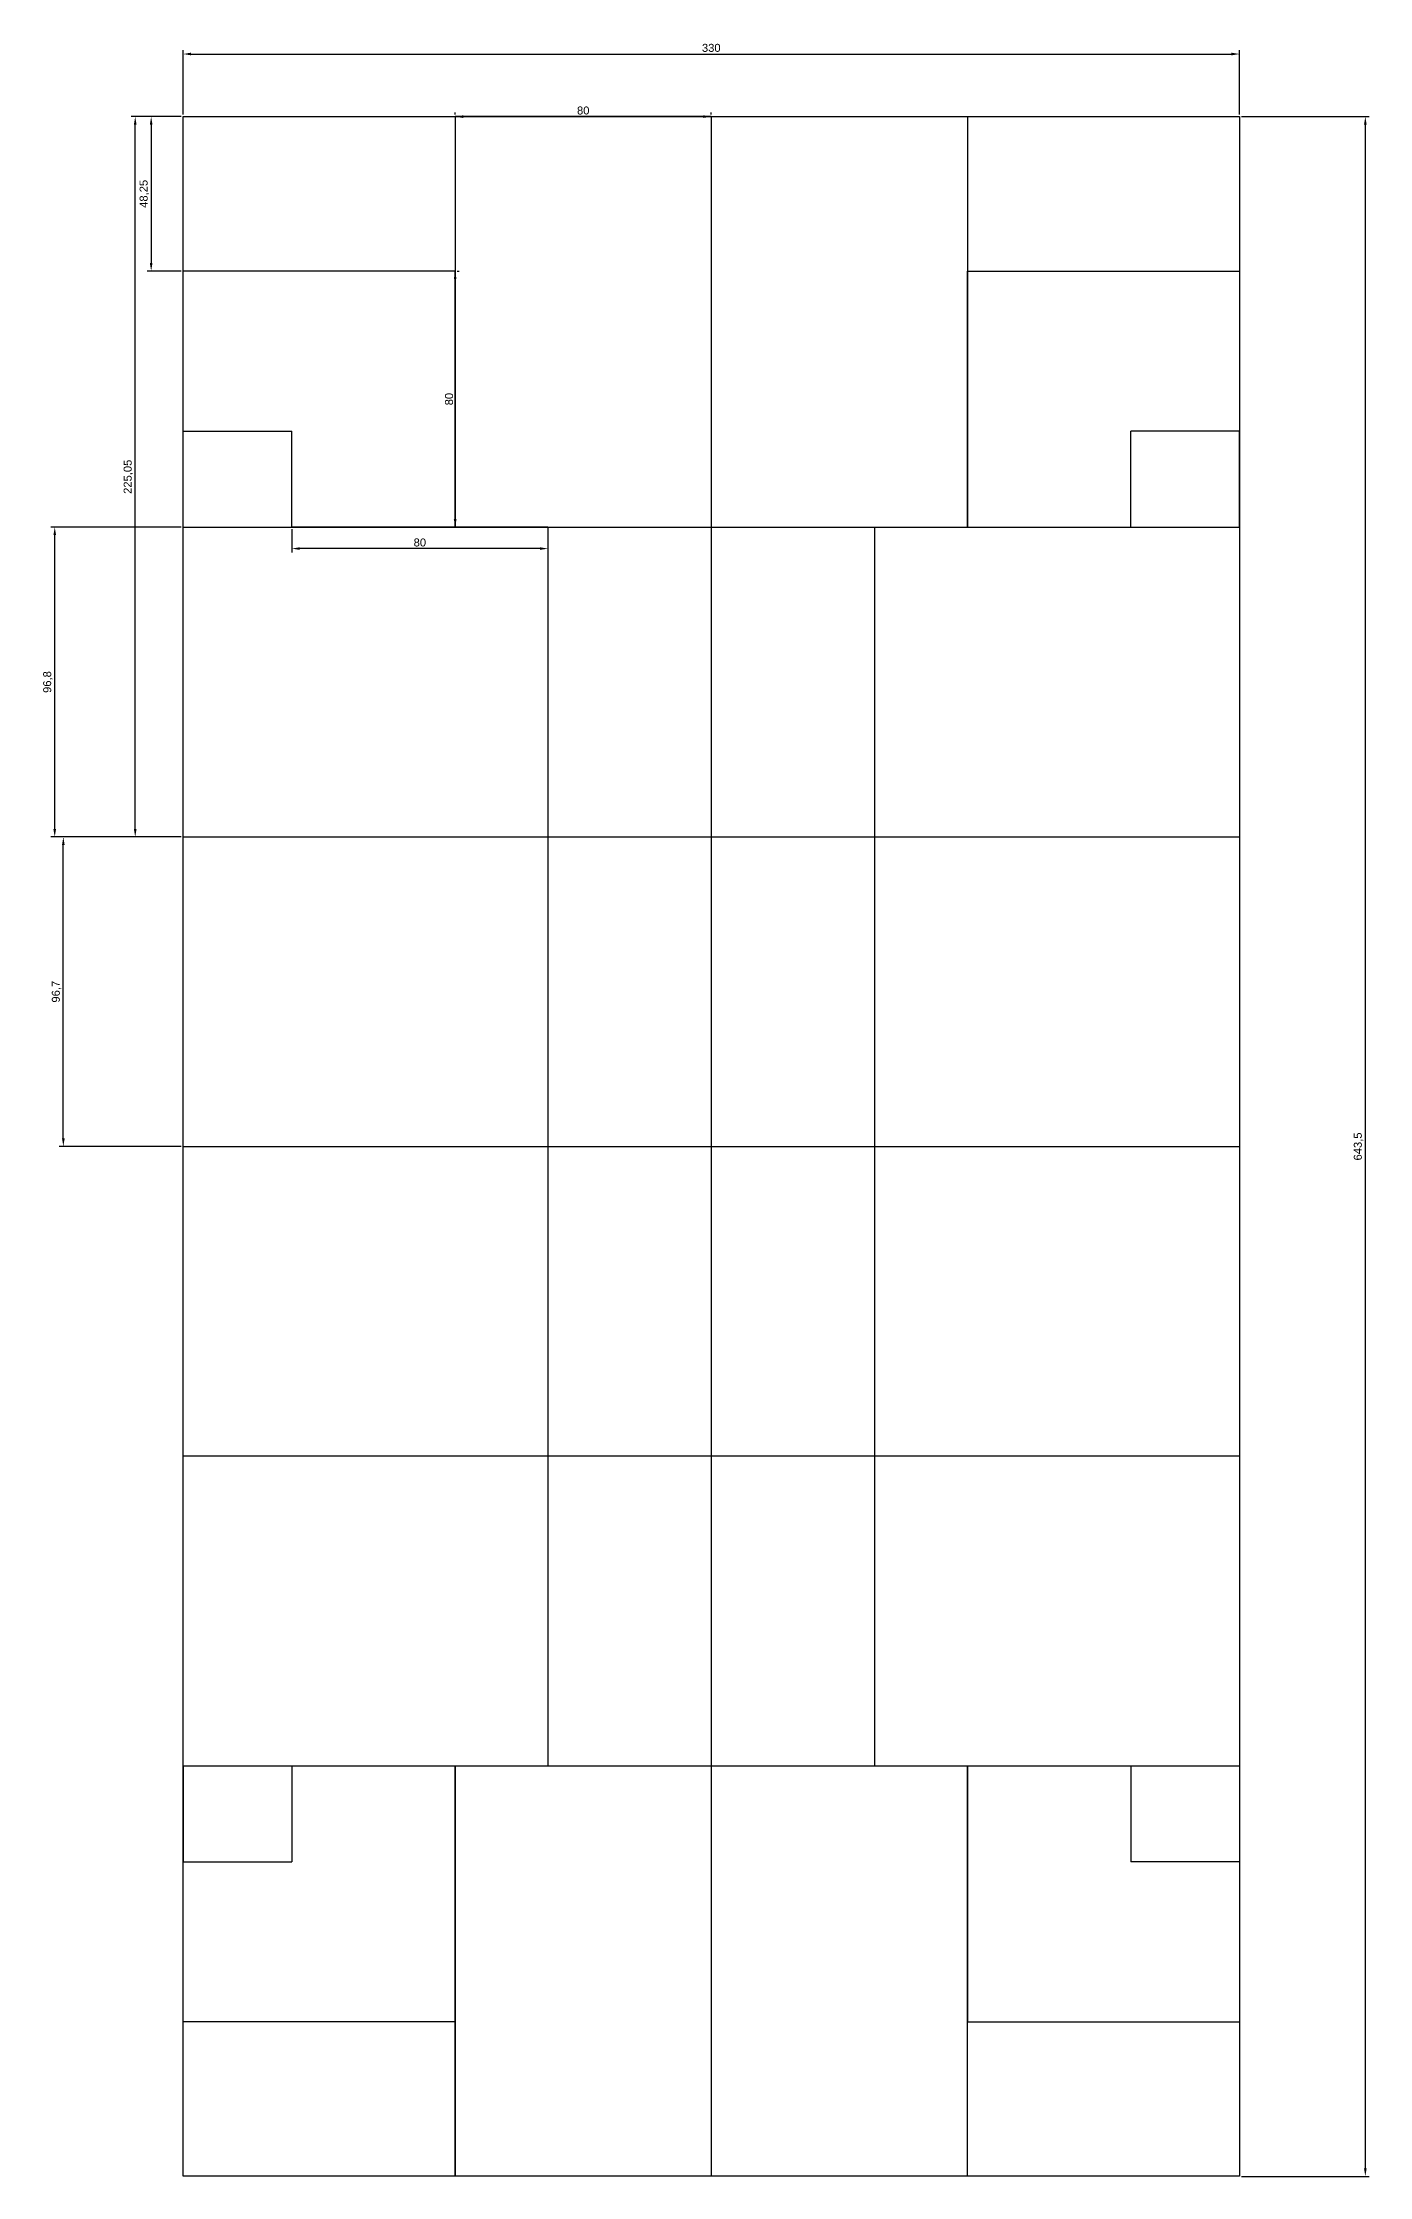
# Model space of a CAD drawing. Header units: millimetres. Extents: x -534 to 2465, y 1416 to 4125.
# Drawn here: x 1460 to 1874, y 1439 to 2106 of the extents above; entities that cross this region are included whole.
import ezdxf

# ---------------------------------------------------------------- set-up
doc = ezdxf.new("R2010")
doc.units = ezdxf.units.MM
doc.styles.get("Standard").update_dxf_attribs({"font": 'arial.ttf'})
doc.dimstyles.new('ISO-25', dxfattribs={"dimtxt": 2.5, "dimasz": 2.5, "dimexe": 1.25, "dimexo": 0.625, "dimtad": 1, "dimtxsty": 'Standard', "dimcen": 2.5, "dimadec": 0, "dimazin": 0, "dimtfac": 1, "dimtmove": 0, "dimatfit": 3, "dimfxl": 1, "dimarcsym": 0})

# ---------------------------------------------------------------- blocks, each defined once
blk = doc.blocks.new('*D1')
at = {"color": 0, "lineweight": -2, "transparency": 16777216}
for p, q in [((1503.7, 2083.08), (1503.7, 2103.26)), ((1506.2, 2102.01), (1831.2, 2102.01)), ((1833.7, 2083.08), (1833.7, 2103.26))]:
    blk.add_line(p, q, dxfattribs=at)
at = {"color": 0, "transparency": 16777216}
for points in [[(1506.2, 2102.43), (1506.2, 2101.6), (1503.7, 2102.01)], [(1831.2, 2102.43), (1831.2, 2101.6), (1833.7, 2102.01)]]:
    blk.add_solid(points, dxfattribs=at)
at = {"layer": 'Defpoints', "color": 0, "transparency": 16777216}
for p in [(1833.7, 2102.01), (1503.7, 2082.45), (1833.7, 2082.45)]:
    blk.add_point(p, dxfattribs=at)
at = {"color": 0, "transparency": 16777216, "insert": (1668.7, 2103.92), "char_height": 2.5, "attachment_point": 5}
blk.add_mtext('330', dxfattribs=at)
blk = doc.blocks.new('*D5')
at = {"color": 0, "lineweight": -2, "transparency": 16777216}
for p, q in [((1503.07, 2082.45), (1487.51, 2082.45)), ((1488.76, 1859.9), (1488.76, 2079.95)), ((1503.07, 1857.4), (1487.51, 1857.4))]:
    blk.add_line(p, q, dxfattribs=at)
at = {"color": 0, "transparency": 16777216}
for points in [[(1488.34, 2079.95), (1489.17, 2079.95), (1488.76, 2082.45)], [(1488.34, 1859.9), (1489.17, 1859.9), (1488.76, 1857.4)]]:
    blk.add_solid(points, dxfattribs=at)
at = {"layer": 'Defpoints', "color": 0, "transparency": 16777216}
for p in [(1488.76, 2082.45), (1503.7, 2082.45), (1503.7, 1857.4)]:
    blk.add_point(p, dxfattribs=at)
at = {"color": 0, "transparency": 16777216, "insert": (1486.63, 1969.93), "char_height": 2.5, "attachment_point": 5, "rotation": 90}
blk.add_mtext('225,05', dxfattribs=at)
blk = doc.blocks.new('*D7')
at = {"color": 0, "lineweight": -2, "transparency": 16777216}
for p, q in [((1503.07, 1857.4), (1465.05, 1857.4)), ((1466.3, 1763.2), (1466.3, 1854.9)), ((1503.07, 1760.7), (1465.05, 1760.7))]:
    blk.add_line(p, q, dxfattribs=at)
at = {"color": 0, "transparency": 16777216}
for points in [[(1465.89, 1854.9), (1466.72, 1854.9), (1466.3, 1857.4)], [(1465.89, 1763.2), (1466.72, 1763.2), (1466.3, 1760.7)]]:
    blk.add_solid(points, dxfattribs=at)
at = {"layer": 'Defpoints', "color": 0, "transparency": 16777216}
for p in [(1466.3, 1857.4), (1503.7, 1857.4), (1503.7, 1760.7)]:
    blk.add_point(p, dxfattribs=at)
at = {"color": 0, "transparency": 16777216, "insert": (1464.18, 1809.05), "char_height": 2.5, "attachment_point": 5, "rotation": 90}
blk.add_mtext('96,7', dxfattribs=at)
blk = doc.blocks.new('*D8')
at = {"color": 0, "lineweight": -2, "transparency": 16777216}
for p, q in [((1503.07, 1954.2), (1462.37, 1954.2)), ((1463.62, 1859.9), (1463.62, 1951.7)), ((1503.07, 1857.4), (1462.37, 1857.4))]:
    blk.add_line(p, q, dxfattribs=at)
at = {"color": 0, "transparency": 16777216}
for points in [[(1463.2, 1951.7), (1464.03, 1951.7), (1463.62, 1954.2)], [(1463.2, 1859.9), (1464.03, 1859.9), (1463.62, 1857.4)]]:
    blk.add_solid(points, dxfattribs=at)
at = {"layer": 'Defpoints', "color": 0, "transparency": 16777216}
for p in [(1463.62, 1954.2), (1503.7, 1954.2), (1503.7, 1857.4)]:
    blk.add_point(p, dxfattribs=at)
at = {"color": 0, "transparency": 16777216, "insert": (1461.49, 1905.8), "char_height": 2.5, "attachment_point": 5, "rotation": 90}
blk.add_mtext('96,8', dxfattribs=at)
blk = doc.blocks.new('*D9')
at = {"color": 0, "lineweight": -2, "transparency": 16777216}
for p, q in [((1589.32, 2034.2), (1589.95, 2034.2)), ((1588.7, 1956.7), (1588.7, 2031.7)), ((1589.32, 1954.2), (1589.95, 1954.2))]:
    blk.add_line(p, q, dxfattribs=at)
at = {"color": 0, "transparency": 16777216}
for points in [[(1588.28, 2031.7), (1589.12, 2031.7), (1588.7, 2034.2)], [(1588.28, 1956.7), (1589.12, 1956.7), (1588.7, 1954.2)]]:
    blk.add_solid(points, dxfattribs=at)
at = {"layer": 'Defpoints', "color": 0, "transparency": 16777216}
for p in [(1588.7, 2034.2), (1588.7, 2034.2), (1588.7, 1954.2)]:
    blk.add_point(p, dxfattribs=at)
at = {"color": 0, "transparency": 16777216, "insert": (1586.8, 1994.2), "char_height": 2.5, "attachment_point": 5, "rotation": 90}
blk.add_mtext('80', dxfattribs=at)
blk = doc.blocks.new('*D10')
at = {"color": 0, "lineweight": -2, "transparency": 16777216}
for p, q in [((1537.67, 1953.58), (1537.67, 1946.24)), ((1617.67, 1953.58), (1617.67, 1946.24)), ((1615.17, 1947.49), (1540.17, 1947.49))]:
    blk.add_line(p, q, dxfattribs=at)
at = {"color": 0, "transparency": 16777216}
for points in [[(1540.17, 1947.91), (1540.17, 1947.08), (1537.67, 1947.49)], [(1615.17, 1947.91), (1615.17, 1947.08), (1617.67, 1947.49)]]:
    blk.add_solid(points, dxfattribs=at)
at = {"layer": 'Defpoints', "color": 0, "transparency": 16777216}
for p in [(1537.67, 1954.2), (1617.67, 1954.2), (1537.67, 1947.49)]:
    blk.add_point(p, dxfattribs=at)
at = {"color": 0, "transparency": 16777216, "insert": (1577.67, 1949.39), "char_height": 2.5, "attachment_point": 5}
blk.add_mtext('80', dxfattribs=at)
blk = doc.blocks.new('*D11')
at = {"color": 0, "lineweight": -2, "transparency": 16777216}
for p, q in [((1588.7, 2083.08), (1588.7, 2083.7)), ((1591.2, 2082.45), (1666.2, 2082.45)), ((1668.7, 2083.08), (1668.7, 2083.7))]:
    blk.add_line(p, q, dxfattribs=at)
at = {"color": 0, "transparency": 16777216}
for points in [[(1591.2, 2082.87), (1591.2, 2082.04), (1588.7, 2082.45)], [(1666.2, 2082.87), (1666.2, 2082.04), (1668.7, 2082.45)]]:
    blk.add_solid(points, dxfattribs=at)
at = {"layer": 'Defpoints', "color": 0, "transparency": 16777216}
for p in [(1588.7, 2082.45), (1668.7, 2082.45), (1668.7, 2082.45)]:
    blk.add_point(p, dxfattribs=at)
at = {"color": 0, "transparency": 16777216, "insert": (1628.7, 2084.35), "char_height": 2.5, "attachment_point": 5}
blk.add_mtext('80', dxfattribs=at)
blk = doc.blocks.new('*D12')
at = {"color": 0, "lineweight": -2, "transparency": 16777216}
for p, q in [((1503.07, 2082.45), (1492.49, 2082.45)), ((1493.74, 2079.95), (1493.74, 2036.7)), ((1503.07, 2034.2), (1492.49, 2034.2))]:
    blk.add_line(p, q, dxfattribs=at)
at = {"color": 0, "transparency": 16777216}
for points in [[(1493.32, 2079.95), (1494.15, 2079.95), (1493.74, 2082.45)], [(1493.32, 2036.7), (1494.15, 2036.7), (1493.74, 2034.2)]]:
    blk.add_solid(points, dxfattribs=at)
at = {"layer": 'Defpoints', "color": 0, "transparency": 16777216}
for p in [(1503.7, 2082.45), (1493.74, 2034.2), (1503.7, 2034.2)]:
    blk.add_point(p, dxfattribs=at)
at = {"color": 0, "transparency": 16777216, "insert": (1491.61, 2058.33), "char_height": 2.5, "attachment_point": 5, "rotation": 90}
blk.add_mtext('48,25', dxfattribs=at)
blk = doc.blocks.new('*D13')
at = {"color": 0, "lineweight": -2, "transparency": 16777216}
for p, q in [((1834.32, 2082.45), (1874.25, 2082.45)), ((1873, 2079.95), (1873, 1441.45)), ((1834.32, 1438.95), (1874.25, 1438.95))]:
    blk.add_line(p, q, dxfattribs=at)
at = {"color": 0, "transparency": 16777216}
for points in [[(1872.59, 2079.95), (1873.42, 2079.95), (1873, 2082.45)], [(1872.59, 1441.45), (1873.42, 1441.45), (1873, 1438.95)]]:
    blk.add_solid(points, dxfattribs=at)
at = {"layer": 'Defpoints', "color": 0, "transparency": 16777216}
for p in [(1833.7, 2082.45), (1833.7, 1438.95), (1873, 1438.95)]:
    blk.add_point(p, dxfattribs=at)
at = {"color": 0, "transparency": 16777216, "insert": (1870.88, 1760.7), "char_height": 2.5, "attachment_point": 5, "rotation": 90}
blk.add_mtext('643,5', dxfattribs=at)

msp = doc.modelspace()

# ---------------------------------------------------------------- linework, layer by layer
for p, q in [((1668.7, 2082.453), (1588.7, 2082.453)), ((1588.7, 2034.203), (1503.7, 2034.203)), ((1588.7, 1954.203), (1588.7, 2034.203)), ((1748.7, 1954.203), (1748.7, 2034.203)), ((1748.7, 2034.203), (1833.7, 2034.203)), ((1503.7, 1954.203), (1503.7, 1984.203)), ((1503.7, 1984.203), (1537.673, 1984.203)), ((1537.673, 1954.203), (1537.673, 1984.203)), ((1833.7, 1984.203), (1799.727, 1984.203)), ((1799.727, 1954.203), (1799.727, 1984.203)), ((1833.7, 1954.203), (1833.7, 1984.203)), ((1617.673, 1954.203), (1537.673, 1954.203)), ((1503.7, 1567.203), (1503.7, 1537.203)), ((1503.7, 1567.203), (1503.7, 1537.203)), ((1537.673, 1567.203), (1537.673, 1537.203)), ((1588.7, 1567.203), (1588.7, 1438.953)), ((1588.7, 1567.203), (1588.7, 1487.203)), ((1748.7, 1567.203), (1748.7, 1487.203)), ((1799.727, 1567.203), (1799.727, 1537.203)), ((1833.7, 1567.203), (1833.7, 1537.203)), ((1503.7, 1537.203), (1537.673, 1537.203)), ((1833.7, 1537.203), (1799.727, 1537.203)), ((1588.7, 1487.203), (1503.7, 1487.203)), ((1748.7, 1487.203), (1833.7, 1487.203))]:
    msp.add_line(p, q)
at = {"color": 2}
for p, q in [((1588.7, 2082.453), (1588.7, 1954.203)), ((1748.7, 2082.453), (1748.7, 1954.203)), ((1503.7, 1954.203), (1833.7, 1954.203)), ((1617.673, 1954.203), (1617.673, 1567.203)), ((1719.727, 1954.203), (1719.727, 1567.203)), ((1503.7, 1857.403), (1833.7, 1857.403)), ((1503.7, 1664.003), (1833.7, 1664.003)), ((1503.7, 1567.203), (1833.7, 1567.203)), ((1588.7, 1438.953), (1588.7, 1567.203)), ((1748.7, 1438.953), (1748.7, 1567.203))]:
    msp.add_line(p, q, dxfattribs=at)
at = {"color": 1}
for p, q in [((1668.7, 2082.453), (1668.7, 1438.953)), ((1503.7, 1760.703), (1833.7, 1760.703))]:
    msp.add_line(p, q, dxfattribs=at)
msp.add_lwpolyline([(1503.7, 2082.453), (1833.7, 2082.453), (1833.7, 1438.953), (1503.7, 1438.953)], close=True)

# ---------------------------------------------------------------- dimensions: what is measured, and where the dimension line sits
for base, p1, p2, picture, middle in [((1833.7, 2102.014), (1503.7, 2082.453), (1833.7, 2082.453), '*D1', (1668.7, 2103.916)), ((1668.7, 2082.453), (1588.7, 2082.453), (1668.7, 2082.453), '*D11', (1628.7, 2084.355)), ((1537.673, 1947.493), (1617.673, 1954.203), (1537.673, 1954.203), '*D10', (1577.673, 1949.395))]:
    dim = msp.add_linear_dim(base=base, p1=p1, p2=p2, dimstyle='ISO-25')
    dim.commit()
    dim.dimension.update_dxf_attribs({"geometry": picture, "text_midpoint": middle})
for base, p1, p2, picture, middle in [((1488.755, 2082.453), (1503.7, 1857.403), (1503.7, 2082.453), '*D5', (1486.628, 1969.928)), ((1493.735, 2034.203), (1503.7, 2082.453), (1503.7, 2034.203), '*D12', (1491.608, 2058.328)), ((1873.002, 1438.953), (1833.7, 2082.453), (1833.7, 1438.953), '*D13', (1870.875, 1760.703)), ((1588.7, 2034.203), (1588.7, 1954.203), (1588.7, 2034.203), '*D9', (1586.798, 1994.203)), ((1463.618, 1954.203), (1503.7, 1857.403), (1503.7, 1954.203), '*D8', (1461.491, 1905.803)), ((1466.304, 1857.403), (1503.7, 1760.703), (1503.7, 1857.403), '*D7', (1464.176, 1809.053))]:
    dim = msp.add_linear_dim(base=base, p1=p1, p2=p2, angle=90, dimstyle='ISO-25')
    dim.commit()
    dim.dimension.update_dxf_attribs({"geometry": picture, "text_midpoint": middle})

doc.saveas('drawing.dxf')
